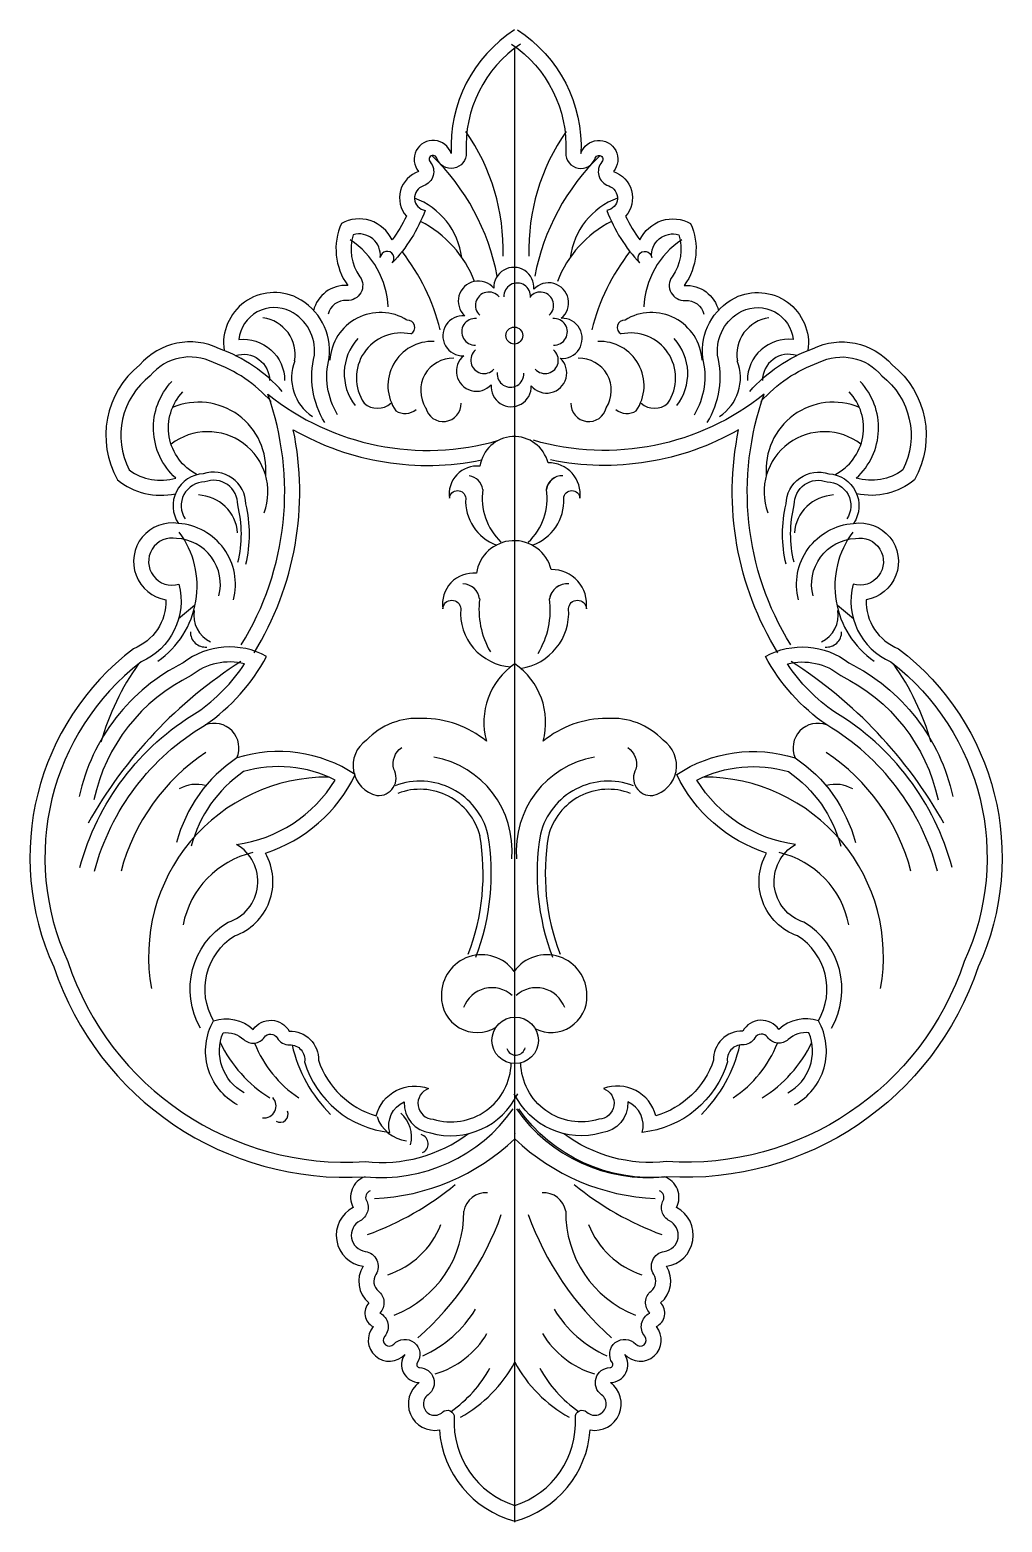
# Model space of a CAD drawing. Extents: x 134 to 492, y -406 to 144.
import ezdxf

# ---------------------------------------------------------------- set-up
doc = ezdxf.new("R2010")
doc.units = 0
doc.header["$LTSCALE"] = 10
doc.header["$MEASUREMENT"] = 0
doc.layers.add('3', color=3, linetype='CONTINUOUS')
doc.layers.add('4', color=4, linetype='CONTINUOUS')

msp = doc.modelspace()

# ---------------------------------------------------------------- linework, layer by layer
at = {"layer": '3'}
msp.add_line((312.33, -405.74), (312.33, 137.55), dxfattribs=at)
for points in [[(314.39, 139.03, 0.261357), (294.42, 98.98, -0.875051), (283.62, 96.99, 1.21484), (281.15, 95.61, -0.531878), (278.65, 86.77, 0.783543), (279.33, 77.69, -0.100626), (267.15, 58.34, 1.397504), (262.78, 60.36, 0.531553), (252.79, 68.76, 0.234094), (255.28, 53.28, -0.630413), (250.44, 44.53, 0.363082), (243.55, 39.43)], [(311.17, 139.03, -0.261357), (331.14, 98.98, 0.875051), (341.94, 96.99, -1.21484), (344.41, 95.61, 0.531878), (346.92, 86.77, -0.783543), (346.23, 77.69, 0.100626), (358.42, 58.34, -1.397504), (362.78, 60.36, -0.531553), (372.77, 68.76, -0.234094), (370.28, 53.28, 0.630413), (375.12, 44.53, -0.363082), (382.01, 39.43)], [(242.32, -0.49, -0.20045), (238.53, 24.4, 0.307909), (229.61, 40.55, 0.521406), (210.66, 30.14, -0.447448), (227.53, 14.98, -0.447448)], [(383.25, -0.49, 0.20045), (387.03, 24.4, -0.307909), (395.95, 40.55, -0.521406), (414.9, 30.14, 0.447448), (398.03, 14.98, 0.447448)], [(222.53, 7.29, 0.127367), (201.32, 21.64, 0.351726), (178.02, 16.76, 0.361631), (170.29, -17.95, 0.237017), (187.43, -20.92, -0.419894), (185.99, 14.67, -0.419894)], [(403.03, 7.29, -0.127367), (424.24, 21.64, -0.351726), (447.54, 16.76, -0.361631), (455.27, -17.95, -0.237017), (438.14, -20.92, 0.419894), (439.57, 14.67, 0.419894)], [(216.27, -85.34, 0.191978), (230.75, -3.11, 0.182418), (300.05, -14.27, 0.182418)], [(409.29, -85.34, -0.191978), (394.81, -3.11, -0.182418), (325.51, -14.27, -0.182418)], [(210.36, -51.99, 0.121428), (210.27, -30.84, 0.534425), (198.14, -22.36, 0.598203), (190.91, -36, 0.598203)], [(415.21, -51.99, -0.121428), (415.29, -30.84, -0.534425), (427.42, -22.36, -0.598203), (434.65, -36, -0.598203)], [(203.33, -64.37, 0.47584), (187.77, -43.18, 1.274581), (188.59, -60.05, -0.369816), (174.64, -88.69, 0.350099), (147.67, -199.07, 0.341672), (257.32, -272.86, 0.189651), (295.3, -262.53, 0.189651)], [(422.23, -64.37, -0.47584), (437.79, -43.18, -1.274581), (436.97, -60.05, 0.369816), (450.92, -88.69, -0.350099), (477.89, -199.07, -0.341672), (368.25, -272.86, -0.189651), (330.27, -262.53, -0.189651)], [(152.13, -164.44, -0.196117), (195.34, -107.26, 0.094052), (212.81, -89.4, 0.236027), (193.16, -93.73, 0.230525), (157.3, -139.52, 0.230525)], [(473.43, -164.44, 0.196117), (430.23, -107.26, -0.094052), (412.75, -89.4, -0.236027), (432.4, -93.73, -0.230525), (468.26, -139.52, -0.230525)], [(196.58, -223.72, -0.410676), (206.7, -184.64, 0.653433), (209.79, -155.97, 0.225983), (246.13, -132.25, 0.191851), (212.38, -129.12, 0.178994), (193.13, -156.61, 0.178994)], [(428.98, -223.72, 0.410676), (418.86, -184.64, -0.653433), (415.77, -155.97, -0.225983), (379.43, -132.25, -0.191851), (413.18, -129.12, -0.178994), (432.43, -156.61, -0.178994)], [(212.67, -247.54, -0.38171), (204.85, -225.35, -0.218266), (212.48, -227.85, 0.453454), (220.08, -227.04, -0.549507), (224.83, -227.27, 0.278191), (229.41, -229.83, -0.474348), (234.87, -236.08, 0.301956), (266.26, -262.09, -0.371949), (271.6, -250.88, 0.396504), (281.27, -262.25, 0.365754), (313.41, -247.83, 0.365754)], [(412.89, -247.54, 0.38171), (420.72, -225.35, 0.218266), (413.08, -227.85, -0.453454), (405.48, -227.04, 0.549507), (400.73, -227.27, -0.278191), (396.15, -229.83, 0.474348), (390.69, -236.08, -0.301956), (359.31, -262.09, 0.371949), (353.96, -250.88, -0.396504), (344.29, -262.25, -0.365754), (312.15, -247.83, -0.365754)], [(259.06, -283.64, 0.456261), (257.68, -287.18, -0.414636), (255.34, -294.66, 0.727667), (257.27, -305.96, -0.546954), (261.13, -314.46, 0.382851), (262.09, -320.56, -0.436007), (262.62, -328.66, 0.504936), (262.63, -328.69, -0.487462), (264.42, -337.23, 0.979765), (267.75, -340.16, -0.935308), (276.38, -347.07, 0.597875), (277.24, -348.76, -0.717401), (280.37, -358.78, 1.069295), (285.73, -365.2, -0.680094), (290.03, -367.17, 0.341067), (312.33, -399.62, 0.341067), (334.64, -367.17, -0.680094), (338.93, -365.2, 1.069295), (344.29, -358.78, -0.717401), (347.42, -348.76, 0.597875), (348.28, -347.07, -0.935308), (356.92, -340.16, 0.979765), (360.25, -337.23, -0.487462), (362.04, -328.69, 0.504936), (362.04, -328.66, -0.436007), (362.57, -320.56, 0.382851), (363.54, -314.46, -0.546954), (367.4, -305.96, 0.727667), (369.33, -294.66, -0.414636), (366.99, -287.18, 0.456261), (365.6, -283.64, 0.456261)]]:
    msp.add_lwpolyline(points, format="xyb", dxfattribs=at)
msp.add_circle((312.47, -228.17), 8.57, dxfattribs=at)
for centre, radius, start, end in [((231.98, 63.18), 76.07, 358.2345, 34.943), ((393.58, 63.18), 76.07, 145.057, 181.7655), ((224.15, 37.96), 83.18, 10.7532, 46.1202), ((401.41, 37.96), 83.18, 133.8798, 169.2468), ((265.9, 56.87), 27.11, 7.3106, 69.4366), ((359.67, 56.87), 27.11, 110.5634, 172.6894), ((258.89, 36.72), 41.37, 21.0366, 63.1025), ((366.67, 36.72), 41.37, 116.8975, 158.9634), ((234.43, 40.73), 31.32, 2.5587, 56.5104), ((391.14, 40.73), 31.32, 123.4896, 177.4413), ((313.22, 46.04), 4.91, 354.52, 182.4637), ((302.75, 42.72), 4.91, 39.52, 227.4637), ((321.74, 42.72), 4.91, 312.5363, 140.48), ((262.84, 21.44), 18.64, 58.3424, 176.6297), ((362.72, 21.44), 18.64, 3.3703, 121.6576), ((217.82, 24.6), 13.62, 350.1084, 82.5965), ((272.76, 34.59), 2.72, 297.7455, 92.7918), ((297.7, 32.97), 4.91, 84.52, 272.4637), ((326.79, 32.97), 4.91, 267.5363, 95.48), ((352.81, 34.59), 2.72, 87.2082, 242.2545), ((407.74, 24.6), 13.62, 97.4035, 189.8916), ((268.65, 17.56), 19.15, 137.6109, 218.0628), ((270.53, 16), 16.56, 77.8157, 214.23), ((281.86, 13.16), 16.26, 87.3728, 214.8045), ((343.7, 13.16), 16.26, 325.1955, 92.6272), ((355.03, 16), 16.56, 325.77, 102.1843), ((356.91, 17.56), 19.15, 321.9372, 42.3891), ((247.33, 16.08), 17.23, 159.0072, 236.3241), ((289.54, 11.34), 11.88, 88.5967, 212.3342), ((301.02, 22.51), 4.91, 129.52, 317.4637), ((323.47, 22.51), 4.91, 222.5363, 50.48), ((336.02, 11.34), 11.88, 327.6658, 91.4033), ((378.23, 16.08), 17.23, 303.6759, 20.9928), ((310.77, 17.46), 4.91, 174.52, 2.4637), ((195.87, -17.75), 24.79, 354.8702, 112.7623), ((261.74, 12.06), 7.28, 227.6384, 312.3616), ((285.96, 6.52), 6.63, 193.3822, 1.5958), ((339.6, 6.52), 6.63, 178.4042, 346.6178), ((363.82, 12.06), 7.28, 227.6384, 312.3616), ((429.69, -17.75), 24.79, 67.2377, 185.1298), ((271.94, 9.07), 6.21, 236.5486, 310.5972), ((353.62, 9.07), 6.21, 229.4028, 303.4514), ((199.23, -26.04), 22.18, 339.8147, 127.5209), ((426.34, -26.04), 22.18, 52.4791, 200.1853), ((294.76, -25.95), 5.89, 8.195, 82.4807), ((329.73, -25.95), 5.89, 87.3469, 171.805), ((329.86, -25.95), 5.89, 88.6074, 171.805), ((195.14, -42.3), 15.14, 4.3352, 87.5969), ((322.63, -28.41), 22.28, 171.5014, 226.3647), ((302.07, -28.4), 22.2, 313.1055, 8.5246), ((430.42, -42.3), 15.14, 92.4031, 175.6648), ((161.67, -60.77), 33.62, 304.7127, 36.3453), ((463.89, -60.77), 33.62, 143.6547, 235.2873), ((292.98, -66.38), 6.48, 8.195, 87.7464), ((331.52, -66.38), 6.48, 83.2664, 171.805), ((331.58, -66.38), 6.48, 83.9365, 171.805), ((330.01, -69.47), 30.87, 172.5263, 210.2005), ((294.55, -69.47), 30.87, 328.5603, 7.4737), ((253.68, -145.66), 97.77, 127.3624, 131.8217), ((205.02, -71.47), 10.94, 170.6069, 244.3858), ((420.55, -71.47), 10.94, 295.6142, 9.3931), ((371.88, -145.66), 97.77, 48.1783, 52.6376), ((198.37, -77.68), 5.55, 179.2665, 275.3681), ((427.2, -77.68), 5.55, 264.6319, 0.7335), ((301.83, -230.3), 168.12, 122.5133, 150.7465), ((253.68, -145.66), 97.77, 144.8831, 163.7508), ((323.74, -230.3), 168.12, 29.2535, 57.4867), ((371.88, -145.66), 97.77, 16.2492, 35.1169), ((240.52, -185.04), 75.7, 123.6669, 165.3224), ((276.37, -158.2), 34.97, 354.9239, 79.8717), ((347.85, -158.2), 34.97, 100.1283, 185.0761), ((385.05, -185.04), 75.7, 14.6776, 56.3331), ((243.61, -197.31), 66.19, 89.8705, 190.2491), ((381.95, -197.31), 66.19, 349.7509, 90.1295), ((195.1, -146.77), 12.95, 75.5439, 119.3956), ((277.44, -158.38), 25.75, 13.9336, 111.005), ((346.78, -158.38), 25.75, 68.995, 166.0664), ((430.46, -146.77), 12.95, 60.6044, 104.4561), ((217.34, -166.7), 86.33, 339.0751, 9.679), ((406.88, -166.7), 86.33, 170.321, 200.9249), ((223.53, -192.11), 34.02, 103.113, 168.8793), ((402.03, -192.11), 34.02, 11.1207, 76.887), ((303.92, -219.84), 11.07, 47.7504, 160.297), ((320.29, -219.84), 11.07, 19.703, 132.2496), ((247.84, -207.97), 48.74, 205.4071, 238.126), ((256.56, -213.53), 43.02, 201.382, 236.3773), ((281.15, -218.47), 52.11, 192.6373, 225.3018), ((312.73, -230.11), 3.52, 197.336, 347.2403), ((344.41, -218.47), 52.11, 314.6982, 347.3627), ((369, -213.53), 43.02, 303.6227, 338.618), ((377.73, -207.97), 48.74, 301.874, 334.5929), ((220, -252.34), 4.41, 262.6172, 44.2086), ((225.92, -255.47), 2.91, 238.6456, 25.2753), ((262.83, -263.71), 11.5, 345.3398, 49.3988), ((361.49, -219.43), 59.29, 214.995, 275.7859), ((276.86, -266.31), 3.54, 293.875, 73.2828), ((372.29, -209.84), 79.91, 221.3292, 221.3807), ((369.08, -214.33), 74.47, 220.3625, 220.4188), ((257.21, -206.62), 79.91, 272.4378, 313.6135), ((367.47, -206.62), 79.91, 226.3865, 267.5622), ((220.8, -197.2), 109.14, 290.0025, 309.643), ((301.78, -292.7), 8.39, 86.5101, 168.8268), ((322.9, -292.7), 8.39, 11.1732, 93.4899), ((403.87, -197.2), 109.14, 230.357, 249.9975), ((253.08, -291.76), 40.48, 291.4063, 0.965), ((371.6, -291.76), 40.48, 179.035, 248.5937), ((255.61, -284.43), 31.73, 288.2496, 338.5144), ((203.04, -255.03), 110.81, 311.639, 340.3182), ((421.64, -255.03), 110.81, 199.6818, 228.361), ((369.07, -284.43), 31.73, 201.4856, 251.7504), ((260.63, -304.69), 43.53, 294.2143, 328.7632), ((364.05, -304.69), 43.53, 211.2368, 245.7857), ((273.52, -319.17), 33.29, 286.5871, 329.1107), ((351.16, -319.17), 33.29, 210.8893, 253.4129), ((262.41, -326.86), 46.34, 304.8238, 331.5271), ((267.84, -322.78), 50.57, 298.9277, 331.6252), ((356.84, -322.78), 50.57, 208.3748, 241.0723), ((362.27, -326.86), 46.34, 208.4729, 235.1762)]:
    msp.add_arc(centre, radius, start, end, dxfattribs=at)
at = {"layer": '4'}
for points in [[(312.25, 144.26, 0.267441), (288.89, 98.71, 1.21484), (276.92, 92.04, 0.537384), (272.41, 75.58, -0.049338), (267.11, 66.85, 0.435163), (248.44, 72.91, 0.26489), (250.77, 50.06, 0.363082), (238.17, 40.73)], [(313.31, 144.26, -0.267441), (336.68, 98.71, -1.21484), (348.65, 92.04, -0.537384), (353.15, 75.58, 0.049338), (358.45, 66.85, -0.435163), (377.12, 72.91, -0.26489), (374.79, 50.06, -0.363082), (387.39, 40.73)], [(247.05, 2.4, -0.20401), (244, 23.41, 0.31413), (232.09, 45.51, 0.603813), (205.23, 26.09, 0.603813)], [(378.51, 2.4, 0.20401), (381.57, 23.41, -0.31413), (393.47, 45.51, -0.603813), (420.33, 26.09, -0.603813)], [(226.69, 10.95, 0.125828), (203.5, 26.75, 0.340246), (174.15, 20.77, 0.367162), (165.97, -21.6, 0.231848), (187.29, -26.69, 0.231848)], [(398.87, 10.95, -0.125828), (422.06, 26.75, -0.340246), (451.41, 20.77, -0.367162), (459.6, -21.6, -0.231848), (438.27, -26.69, -0.231848)], [(209.38, 24.23, -0.508771), (221.99, 14.99)], [(416.18, 24.23, 0.508771), (403.57, 14.99)], [(195.33, -19.71, -0.499584), (190.03, 10.87)], [(211.56, -82.43, 0.2281), (221.31, 10.03, 0.244898), (306.36, -7.01, 0.229203)], [(414, -82.43, -0.2281), (404.25, 10.03, -0.244898), (319.2, -7.01, -0.229203)], [(430.23, -19.71, 0.499584), (435.53, 10.87)], [(318.76, -45.68, 0.334933), (330.36, -28.4, -0.952688), (336.34, -28.4, 0.457419), (324.57, -15.32, 0.821463), (299.5, -16.56, 0.492143), (288.28, -28.4, -0.952688), (294.25, -28.4, 0.328576), (305.56, -45.63)], [(213.27, -52.7, 0.119386), (213.27, -30.48, 0.508303), (197.57, -19.37, 0.582329), (188.42, -37.67)], [(412.29, -52.7, -0.119386), (412.29, -30.48, -0.508303), (427.99, -19.37, -0.582329), (437.14, -37.67)], [(208.69, -65.77, 0.470743), (188.42, -37.67, 1.000867), (183.84, -65.77, -0.314747), (171.85, -83.85, 0.35135), (142.51, -201.11, 0.339715), (257.2, -278.42, 0.271651), (311.75, -253.43)], [(416.87, -65.77, -0.470743), (437.14, -37.67, -1.000867), (441.72, -65.77, 0.314747), (453.71, -83.85, -0.35135), (483.05, -201.11, -0.339715), (368.36, -278.42, -0.271651), (313.81, -253.43)], [(314.49, -91.06, 0.393155), (332.14, -69.07, -0.952688), (338.71, -69.07, 0.457419), (325.77, -54.68, 0.821463), (298.19, -56.04, 0.492143), (285.85, -69.07, -0.952688), (292.42, -69.07, 0.41893), (310.88, -90.48)], [(157.48, -165.86, -0.19668), (198.34, -111.92, 0.1183), (220.9, -86.68, 0.299141), (190.19, -89.02, 0.228291), (151.88, -138.35)], [(468.08, -165.86, 0.19668), (427.23, -111.92, -0.1183), (404.66, -86.68, -0.299141), (435.37, -89.02, -0.228291), (473.68, -138.35)], [(353.98, -120.23, -0.312995), (356.93, -128.2, 0.607139), (363.14, -137.95, 0.653702), (366.99, -117.57, 0.230656), (346.29, -109.59, 0.180746), (322.77, -117.96, 0.320937), (312.33, -89.41, 0.320937), (301.89, -117.96, 0.180746), (278.38, -109.59, 0.230656), (257.68, -117.57, 0.653702), (261.52, -137.95, 0.607139), (267.73, -128.2, -0.312995), (270.69, -120.23)], [(201.37, -220.94, -0.403595), (209.06, -189.69, 0.465869), (220.5, -159.18, 0.204551), (253.56, -130.17, 0.225261), (209.96, -124.06, 0.18325), (187.77, -155.2)], [(424.19, -220.94, 0.403595), (416.5, -189.69, -0.465869), (405.06, -159.18, -0.204551), (372, -130.17, -0.225261), (415.6, -124.06, -0.18325), (437.79, -155.2)], [(319.91, -223.91, 0.566844), (338.9, -211.65, 0.7322), (312.11, -202.73, 0.7322), (285.32, -211.65, 0.599331), (305.43, -223.29)], [(210.22, -251.99, -0.41678), (201.34, -220.95, -0.272258), (215.93, -224.12, -0.549507), (229.24, -224.75, -0.433316), (240.02, -235.52, 0.246451), (261.29, -255.96, -0.446816), (280.57, -245.94, 0.826687), (282.22, -257.23, 0.498401), (311.02, -236.51)], [(415.34, -251.99, 0.41678), (424.22, -220.95, 0.272258), (409.63, -224.12, 0.549507), (396.32, -224.75, 0.433316), (385.54, -235.52, -0.246451), (364.27, -255.96, 0.446816), (344.99, -245.94, -0.826687), (343.34, -257.23, -0.498401), (314.54, -236.51)], [(257.2, -278.42, 0.456261), (252.77, -289.75, 0.727667), (256.48, -311.44, 0.382851), (258.59, -324.85, 0.504936), (260.18, -333.66, 0.979765), (271.83, -343.9, 0.597875), (277.11, -354.3, 0.795584), (284.54, -371.75, 0.318193), (312.33, -405.4, 0.318193), (340.13, -371.75, 0.795584), (347.55, -354.3, 0.597875), (352.83, -343.9, 0.979765), (364.48, -333.66, 0.504936), (366.07, -324.85, 0.382851), (368.19, -311.44, 0.727667), (371.9, -289.75, 0.456261), (367.46, -278.42)]]:
    msp.add_lwpolyline(points, format="xyb", dxfattribs=at)
msp.add_lwpolyline([(303.66, 13.46, 1.071841), (318.39, 13.07, 1.071841), (329.08, 23.21, 1.071841), (329.47, 37.94, 1.071841), (319.33, 48.63, 1.071841), (304.6, 49.01, 1.071841), (293.91, 38.87, 1.071841), (293.52, 24.15, 1.071841)], format="xyb", close=True, dxfattribs=at)
msp.add_circle((312.16, 31.58), 3.11, dxfattribs=at)
for centre, radius, start, end in [((210.33, 15.2), 76.79, 13.9658, 38.0617), ((415.23, 15.2), 76.79, 141.9383, 166.0342), ((201.61, -120.42), 9.11, 336.411, 111.0966), ((423.95, -120.42), 9.11, 68.9034, 203.589), ((277.44, -158.38), 22.75, 13.9336, 111.005), ((346.78, -158.38), 22.75, 68.995, 166.0664), ((217.34, -166.7), 83.33, 339.0751, 9.679), ((406.88, -166.7), 83.33, 170.321, 200.9249), ((273.93, -252.28), 12.96, 197.9002, 263.6736)]:
    msp.add_arc(centre, radius, start, end, dxfattribs=at)

doc.saveas('drawing.dxf')
